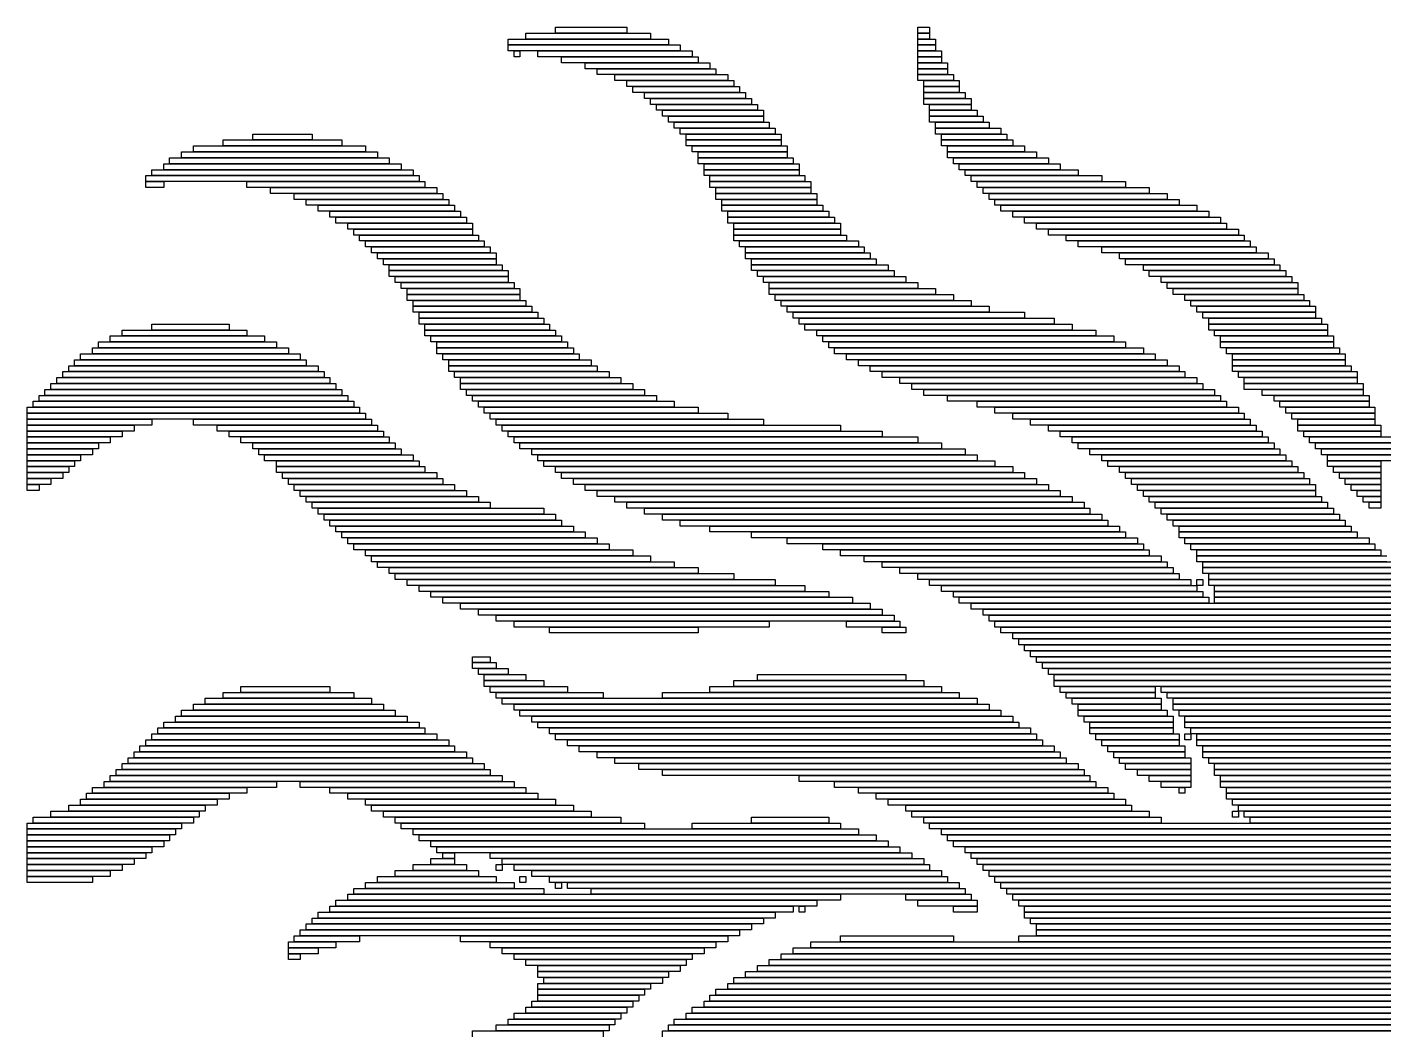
# Model space of a CAD drawing. Extents: x 320 to 700, y 291 to 714.
# Drawn here: x 320 to 548.5, y 544.5 to 714 of the extents above; entities that cross this region are included whole.
import ezdxf

# ---------------------------------------------------------------- set-up
doc = ezdxf.new("R2010")
doc.units = 0

msp = doc.modelspace()

# ---------------------------------------------------------------- linework, layer by layer
for p, q in [((404, 713), (425, 713)), ((404, 712), (404, 713)), ((409, 714), (421, 714)), ((409, 713), (409, 714)), ((421, 713), (409, 713)), ((421, 714), (421, 713)), ((425, 713), (425, 712)), ((470, 714), (472, 714)), ((470, 713), (470, 714)), ((472, 713), (470, 713)), ((470, 713), (472, 713)), ((470, 712), (470, 713)), ((472, 714), (472, 713)), ((472, 713), (472, 712)), ((401, 712), (428, 712)), ((401, 711), (401, 712)), ((428, 711), (401, 711)), ((401, 711), (430, 711)), ((401, 710), (401, 711)), ((425, 712), (404, 712)), ((428, 712), (428, 711)), ((430, 711), (430, 710)), ((472, 712), (470, 712)), ((470, 712), (473, 712)), ((470, 711), (470, 712)), ((473, 711), (470, 711)), ((470, 711), (473, 711)), ((470, 710), (470, 711)), ((473, 712), (473, 711)), ((473, 711), (473, 710)), ((430, 710), (401, 710)), ((402, 710), (403, 710)), ((402, 709), (402, 710)), ((403, 709), (402, 709)), ((403, 710), (403, 709)), ((406, 710), (432, 710)), ((406, 709), (406, 710)), ((432, 709), (406, 709)), ((410, 709), (433, 709)), ((410, 708), (410, 709)), ((432, 710), (432, 709)), ((433, 709), (433, 708)), ((473, 710), (470, 710)), ((470, 710), (474, 710)), ((470, 709), (470, 710)), ((474, 709), (470, 709)), ((470, 709), (474, 709)), ((470, 708), (470, 709)), ((474, 710), (474, 709)), ((474, 709), (474, 708)), ((433, 708), (410, 708)), ((414, 708), (435, 708)), ((414, 707), (414, 708)), ((435, 707), (414, 707)), ((416, 707), (436, 707)), ((416, 706), (416, 707)), ((435, 708), (435, 707)), ((436, 707), (436, 706)), ((474, 708), (470, 708)), ((470, 708), (475, 708)), ((470, 707), (470, 708)), ((475, 707), (470, 707)), ((470, 707), (475, 707)), ((470, 706), (470, 707)), ((475, 708), (475, 707)), ((475, 707), (475, 706)), ((436, 706), (416, 706)), ((419, 706), (438, 706)), ((419, 705), (419, 706)), ((438, 705), (419, 705)), ((421, 705), (439, 705)), ((421, 704), (421, 705)), ((439, 704), (421, 704)), ((422, 704), (440, 704)), ((422, 703), (422, 704)), ((438, 706), (438, 705)), ((439, 705), (439, 704)), ((440, 704), (440, 703)), ((475, 706), (470, 706)), ((470, 706), (476, 706)), ((470, 705), (470, 706)), ((476, 705), (470, 705)), ((471, 705), (477, 705)), ((471, 704), (471, 705)), ((477, 704), (471, 704)), ((471, 704), (477, 704)), ((471, 703), (471, 704)), ((476, 706), (476, 705)), ((477, 705), (477, 704)), ((477, 704), (477, 703)), ((440, 703), (422, 703)), ((424, 703), (441, 703)), ((424, 702), (424, 703)), ((441, 702), (424, 702)), ((425, 702), (442, 702)), ((425, 701), (425, 702)), ((441, 703), (441, 702)), ((442, 702), (442, 701)), ((477, 703), (471, 703)), ((471, 703), (478, 703)), ((471, 702), (471, 703)), ((478, 702), (471, 702)), ((471, 702), (479, 702)), ((471, 701), (471, 702)), ((478, 703), (478, 702)), ((479, 702), (479, 701)), ((442, 701), (425, 701)), ((426, 701), (443, 701)), ((426, 700), (426, 701)), ((443, 700), (426, 700)), ((427, 700), (444, 700)), ((427, 699), (427, 700)), ((443, 701), (443, 700)), ((444, 700), (444, 699)), ((479, 701), (471, 701)), ((472, 701), (479, 701)), ((472, 700), (472, 701)), ((479, 700), (472, 700)), ((472, 700), (480, 700)), ((472, 699), (472, 700)), ((479, 701), (479, 700)), ((480, 700), (480, 699)), ((444, 699), (427, 699)), ((428, 699), (444, 699)), ((428, 698), (428, 699)), ((444, 698), (428, 698)), ((429, 698), (445, 698)), ((429, 697), (429, 698)), ((445, 697), (429, 697)), ((430, 697), (446, 697)), ((430, 696), (430, 697)), ((444, 699), (444, 698)), ((445, 698), (445, 697)), ((446, 697), (446, 696)), ((480, 699), (472, 699)), ((472, 699), (481, 699)), ((472, 698), (472, 699)), ((481, 698), (472, 698)), ((473, 698), (482, 698)), ((473, 697), (473, 698)), ((482, 697), (473, 697)), ((473, 697), (484, 697)), ((473, 696), (473, 697)), ((481, 699), (481, 698)), ((482, 698), (482, 697)), ((484, 697), (484, 696)), ((353, 695), (373, 695)), ((353, 694), (353, 695)), ((358, 696), (368, 696)), ((358, 695), (358, 696)), ((368, 695), (358, 695)), ((368, 696), (368, 695)), ((373, 695), (373, 694)), ((446, 696), (430, 696)), ((431, 696), (447, 696)), ((431, 695), (431, 696)), ((447, 695), (431, 695)), ((431, 695), (447, 695)), ((431, 694), (431, 695)), ((447, 696), (447, 695)), ((447, 695), (447, 694)), ((484, 696), (473, 696)), ((474, 696), (485, 696)), ((474, 695), (474, 696)), ((485, 695), (474, 695)), ((474, 695), (486, 695)), ((474, 694), (474, 695)), ((485, 696), (485, 695)), ((486, 695), (486, 694)), ((346, 693), (379, 693)), ((346, 692), (346, 693)), ((348, 694), (377, 694)), ((348, 693), (348, 694)), ((377, 693), (348, 693)), ((373, 694), (353, 694)), ((377, 694), (377, 693)), ((379, 693), (379, 692)), ((447, 694), (431, 694)), ((432, 694), (448, 694)), ((432, 693), (432, 694)), ((448, 693), (432, 693)), ((433, 693), (448, 693)), ((433, 692), (433, 693)), ((448, 694), (448, 693)), ((448, 693), (448, 692)), ((486, 694), (474, 694)), ((475, 694), (488, 694)), ((475, 693), (475, 694)), ((488, 693), (475, 693)), ((475, 693), (490, 693)), ((475, 692), (475, 693)), ((488, 694), (488, 693)), ((490, 693), (490, 692)), ((343, 691), (383, 691)), ((343, 690), (343, 691)), ((344, 692), (381, 692)), ((344, 691), (344, 692)), ((381, 691), (344, 691)), ((379, 692), (346, 692)), ((381, 692), (381, 691)), ((383, 691), (383, 690)), ((448, 692), (433, 692)), ((433, 692), (449, 692)), ((433, 691), (433, 692)), ((449, 691), (433, 691)), ((434, 691), (450, 691)), ((434, 690), (434, 691)), ((449, 692), (449, 691)), ((450, 691), (450, 690)), ((490, 692), (475, 692)), ((476, 692), (492, 692)), ((476, 691), (476, 692)), ((492, 691), (476, 691)), ((477, 691), (494, 691)), ((477, 690), (477, 691)), ((492, 692), (492, 691)), ((494, 691), (494, 690)), ((340, 689), (386, 689)), ((340, 688), (340, 689)), ((386, 688), (340, 688)), ((340, 688), (343, 688)), ((340, 687), (340, 688)), ((341, 690), (385, 690)), ((341, 689), (341, 690)), ((385, 689), (341, 689)), ((383, 690), (343, 690)), ((343, 688), (343, 687)), ((357, 688), (387, 688)), ((357, 687), (357, 688)), ((385, 690), (385, 689)), ((386, 689), (386, 688)), ((387, 688), (387, 687)), ((450, 690), (434, 690)), ((434, 690), (450, 690)), ((434, 689), (434, 690)), ((450, 689), (434, 689)), ((435, 689), (451, 689)), ((435, 688), (435, 689)), ((451, 688), (435, 688)), ((435, 688), (452, 688)), ((435, 687), (435, 688)), ((450, 690), (450, 689)), ((451, 689), (451, 688)), ((452, 688), (452, 687)), ((494, 690), (477, 690)), ((478, 690), (497, 690)), ((478, 689), (478, 690)), ((497, 689), (478, 689)), ((479, 689), (501, 689)), ((479, 688), (479, 689)), ((501, 688), (479, 688)), ((480, 688), (505, 688)), ((480, 687), (480, 688)), ((497, 690), (497, 689)), ((501, 689), (501, 688)), ((505, 688), (505, 687)), ((343, 687), (340, 687)), ((387, 687), (357, 687)), ((361, 687), (389, 687)), ((361, 686), (361, 687)), ((389, 686), (361, 686)), ((365, 686), (390, 686)), ((365, 685), (365, 686)), ((389, 687), (389, 686)), ((390, 686), (390, 685)), ((452, 687), (435, 687)), ((436, 687), (452, 687)), ((436, 686), (436, 687)), ((452, 686), (436, 686)), ((436, 686), (453, 686)), ((436, 685), (436, 686)), ((452, 687), (452, 686)), ((453, 686), (453, 685)), ((505, 687), (480, 687)), ((481, 687), (509, 687)), ((481, 686), (481, 687)), ((509, 686), (481, 686)), ((482, 686), (512, 686)), ((482, 685), (482, 686)), ((509, 687), (509, 686)), ((512, 686), (512, 685)), ((390, 685), (365, 685)), ((367, 685), (391, 685)), ((367, 684), (367, 685)), ((391, 684), (367, 684)), ((369, 684), (392, 684)), ((369, 683), (369, 684)), ((391, 685), (391, 684)), ((392, 684), (392, 683)), ((453, 685), (436, 685)), ((437, 685), (453, 685)), ((437, 684), (437, 685)), ((453, 684), (437, 684)), ((437, 684), (454, 684)), ((437, 683), (437, 684)), ((453, 685), (453, 684)), ((454, 684), (454, 683)), ((512, 685), (482, 685)), ((483, 685), (514, 685)), ((483, 684), (483, 685)), ((514, 684), (483, 684)), ((484, 684), (517, 684)), ((484, 683), (484, 684)), ((514, 685), (514, 684)), ((517, 684), (517, 683)), ((392, 683), (369, 683)), ((371, 683), (393, 683)), ((371, 682), (371, 683)), ((393, 682), (371, 682)), ((372, 682), (394, 682)), ((372, 681), (372, 682)), ((394, 681), (372, 681)), ((374, 681), (395, 681)), ((374, 680), (374, 681)), ((393, 683), (393, 682)), ((394, 682), (394, 681)), ((395, 681), (395, 680)), ((454, 683), (437, 683)), ((438, 683), (455, 683)), ((438, 682), (438, 683)), ((455, 682), (438, 682)), ((438, 682), (456, 682)), ((438, 681), (438, 682)), ((456, 681), (438, 681)), ((439, 681), (457, 681)), ((439, 680), (439, 681)), ((455, 683), (455, 682)), ((456, 682), (456, 681)), ((457, 681), (457, 680)), ((517, 683), (484, 683)), ((486, 683), (519, 683)), ((486, 682), (486, 683)), ((519, 682), (486, 682)), ((488, 682), (521, 682)), ((488, 681), (488, 682)), ((521, 681), (488, 681)), ((490, 681), (522, 681)), ((490, 680), (490, 681)), ((519, 683), (519, 682)), ((521, 682), (521, 681)), ((522, 681), (522, 680)), ((395, 680), (374, 680)), ((375, 680), (395, 680)), ((375, 679), (375, 680)), ((395, 679), (375, 679)), ((376, 679), (396, 679)), ((376, 678), (376, 679)), ((395, 680), (395, 679)), ((396, 679), (396, 678)), ((457, 680), (439, 680)), ((439, 680), (457, 680)), ((439, 679), (439, 680)), ((457, 679), (439, 679)), ((439, 679), (458, 679)), ((439, 678), (439, 679)), ((457, 680), (457, 679)), ((458, 679), (458, 678)), ((522, 680), (490, 680)), ((492, 680), (524, 680)), ((492, 679), (492, 680)), ((524, 679), (492, 679)), ((495, 679), (525, 679)), ((495, 678), (495, 679)), ((524, 680), (524, 679)), ((525, 679), (525, 678)), ((396, 678), (376, 678)), ((377, 678), (397, 678)), ((377, 677), (377, 678)), ((397, 677), (377, 677)), ((378, 677), (398, 677)), ((378, 676), (378, 677)), ((397, 678), (397, 677)), ((398, 677), (398, 676)), ((458, 678), (439, 678)), ((440, 678), (460, 678)), ((440, 677), (440, 678)), ((460, 677), (440, 677)), ((441, 677), (461, 677)), ((441, 676), (441, 677)), ((460, 678), (460, 677)), ((461, 677), (461, 676)), ((525, 678), (495, 678)), ((497, 678), (526, 678)), ((497, 677), (497, 678)), ((526, 677), (497, 677)), ((501, 677), (527, 677)), ((501, 676), (501, 677)), ((526, 678), (526, 677)), ((527, 677), (527, 676)), ((398, 676), (378, 676)), ((379, 676), (399, 676)), ((379, 675), (379, 676)), ((399, 675), (379, 675)), ((380, 675), (399, 675)), ((380, 674), (380, 675)), ((399, 676), (399, 675)), ((399, 675), (399, 674)), ((461, 676), (441, 676)), ((441, 676), (462, 676)), ((441, 675), (441, 676)), ((462, 675), (441, 675)), ((442, 675), (463, 675)), ((442, 674), (442, 675)), ((462, 676), (462, 675)), ((463, 675), (463, 674)), ((527, 676), (501, 676)), ((504, 676), (529, 676)), ((504, 675), (504, 676)), ((529, 675), (504, 675)), ((505, 675), (530, 675)), ((505, 674), (505, 675)), ((529, 676), (529, 675)), ((530, 675), (530, 674)), ((399, 674), (380, 674)), ((381, 674), (400, 674)), ((381, 673), (381, 674)), ((400, 673), (381, 673)), ((381, 673), (401, 673)), ((381, 672), (381, 673)), ((401, 672), (381, 672)), ((382, 672), (401, 672)), ((382, 671), (382, 672)), ((400, 674), (400, 673)), ((401, 673), (401, 672)), ((401, 672), (401, 671)), ((463, 674), (442, 674)), ((442, 674), (465, 674)), ((442, 673), (442, 674)), ((465, 673), (442, 673)), ((443, 673), (466, 673)), ((443, 672), (443, 673)), ((466, 672), (443, 672)), ((444, 672), (468, 672)), ((444, 671), (444, 672)), ((465, 674), (465, 673)), ((466, 673), (466, 672)), ((468, 672), (468, 671)), ((530, 674), (505, 674)), ((508, 674), (531, 674)), ((508, 673), (508, 674)), ((531, 673), (508, 673)), ((509, 673), (532, 673)), ((509, 672), (509, 673)), ((532, 672), (509, 672)), ((511, 672), (533, 672)), ((511, 671), (511, 672)), ((531, 674), (531, 673)), ((532, 673), (532, 672)), ((533, 672), (533, 671)), ((401, 671), (382, 671)), ((383, 671), (402, 671)), ((383, 670), (383, 671)), ((402, 670), (383, 670)), ((384, 670), (403, 670)), ((384, 669), (384, 670)), ((402, 671), (402, 670)), ((403, 670), (403, 669)), ((468, 671), (444, 671)), ((445, 671), (470, 671)), ((445, 670), (445, 671)), ((470, 670), (445, 670)), ((445, 670), (473, 670)), ((445, 669), (445, 670)), ((470, 671), (470, 670)), ((473, 670), (473, 669)), ((533, 671), (511, 671)), ((512, 671), (534, 671)), ((512, 670), (512, 671)), ((534, 670), (512, 670)), ((513, 670), (534, 670)), ((513, 669), (513, 670)), ((534, 671), (534, 670)), ((534, 670), (534, 669)), ((403, 669), (384, 669)), ((384, 669), (403, 669)), ((384, 668), (384, 669)), ((403, 668), (384, 668)), ((385, 668), (404, 668)), ((385, 667), (385, 668)), ((403, 669), (403, 668)), ((404, 668), (404, 667)), ((473, 669), (445, 669)), ((446, 669), (476, 669)), ((446, 668), (446, 669)), ((476, 668), (446, 668)), ((447, 668), (479, 668)), ((447, 667), (447, 668)), ((476, 669), (476, 668)), ((479, 668), (479, 667)), ((534, 669), (513, 669)), ((515, 669), (535, 669)), ((515, 668), (515, 669)), ((535, 668), (515, 668)), ((516, 668), (536, 668)), ((516, 667), (516, 668)), ((535, 669), (535, 668)), ((536, 668), (536, 667)), ((404, 667), (385, 667)), ((385, 667), (405, 667)), ((385, 666), (385, 667)), ((405, 666), (385, 666)), ((386, 666), (406, 666)), ((386, 665), (386, 666)), ((406, 665), (386, 665)), ((386, 665), (407, 665)), ((386, 664), (386, 665)), ((405, 667), (405, 666)), ((406, 666), (406, 665)), ((407, 665), (407, 664)), ((479, 667), (447, 667)), ((448, 667), (482, 667)), ((448, 666), (448, 667)), ((482, 666), (448, 666)), ((449, 666), (488, 666)), ((449, 665), (449, 666)), ((488, 665), (449, 665)), ((450, 665), (493, 665)), ((450, 664), (450, 665)), ((482, 667), (482, 666)), ((488, 666), (488, 665)), ((493, 665), (493, 664)), ((536, 667), (516, 667)), ((517, 667), (537, 667)), ((517, 666), (517, 667)), ((537, 666), (517, 666)), ((518, 666), (537, 666)), ((518, 665), (518, 666)), ((537, 665), (518, 665)), ((519, 665), (538, 665)), ((519, 664), (519, 665)), ((537, 667), (537, 666)), ((537, 666), (537, 665)), ((538, 665), (538, 664)), ((336, 663), (357, 663)), ((336, 662), (336, 663)), ((341, 664), (354, 664)), ((341, 663), (341, 664)), ((354, 663), (341, 663)), ((354, 664), (354, 663)), ((357, 663), (357, 662)), ((407, 664), (386, 664)), ((387, 664), (408, 664)), ((387, 663), (387, 664)), ((408, 663), (387, 663)), ((387, 663), (409, 663)), ((387, 662), (387, 663)), ((408, 664), (408, 663)), ((409, 663), (409, 662)), ((493, 664), (450, 664)), ((451, 664), (496, 664)), ((451, 663), (451, 664)), ((496, 663), (451, 663)), ((453, 663), (500, 663)), ((453, 662), (453, 663)), ((496, 664), (496, 663)), ((500, 663), (500, 662)), ((538, 664), (519, 664)), ((519, 664), (539, 664)), ((519, 663), (519, 664)), ((539, 663), (519, 663)), ((520, 663), (539, 663)), ((520, 662), (520, 663)), ((539, 664), (539, 663)), ((539, 663), (539, 662)), ((332, 661), (362, 661)), ((332, 660), (332, 661)), ((334, 662), (360, 662)), ((334, 661), (334, 662)), ((360, 661), (334, 661)), ((357, 662), (336, 662)), ((360, 662), (360, 661)), ((362, 661), (362, 660)), ((409, 662), (387, 662)), ((388, 662), (410, 662)), ((388, 661), (388, 662)), ((410, 661), (388, 661)), ((389, 661), (411, 661)), ((389, 660), (389, 661)), ((410, 662), (410, 661)), ((411, 661), (411, 660)), ((500, 662), (453, 662)), ((454, 662), (503, 662)), ((454, 661), (454, 662)), ((503, 661), (454, 661)), ((455, 661), (505, 661)), ((455, 660), (455, 661)), ((503, 662), (503, 661)), ((505, 661), (505, 660)), ((539, 662), (520, 662)), ((521, 662), (540, 662)), ((521, 661), (521, 662)), ((540, 661), (521, 661)), ((521, 661), (540, 661)), ((521, 660), (521, 661)), ((540, 662), (540, 661)), ((540, 661), (540, 660)), ((329, 659), (366, 659)), ((329, 658), (329, 659)), ((331, 660), (364, 660)), ((331, 659), (331, 660)), ((364, 659), (331, 659)), ((362, 660), (332, 660)), ((364, 660), (364, 659)), ((366, 659), (366, 658)), ((411, 660), (389, 660)), ((389, 660), (412, 660)), ((389, 659), (389, 660)), ((412, 659), (389, 659)), ((390, 659), (413, 659)), ((390, 658), (390, 659)), ((412, 660), (412, 659)), ((413, 659), (413, 658)), ((505, 660), (455, 660)), ((456, 660), (508, 660)), ((456, 659), (456, 660)), ((508, 659), (456, 659)), ((458, 659), (510, 659)), ((458, 658), (458, 659)), ((508, 660), (508, 659)), ((510, 659), (510, 658)), ((540, 660), (521, 660)), ((522, 660), (541, 660)), ((522, 659), (522, 660)), ((541, 659), (522, 659)), ((523, 659), (542, 659)), ((523, 658), (523, 659)), ((541, 660), (541, 659)), ((542, 659), (542, 658)), ((326, 656), (370, 656)), ((326, 655), (326, 656)), ((327, 657), (369, 657)), ((327, 656), (327, 657)), ((369, 656), (327, 656)), ((328, 658), (367, 658)), ((328, 657), (328, 658)), ((367, 657), (328, 657)), ((366, 658), (329, 658)), ((367, 658), (367, 657)), ((369, 657), (369, 656)), ((370, 656), (370, 655)), ((413, 658), (390, 658)), ((391, 658), (415, 658)), ((391, 657), (391, 658)), ((415, 657), (391, 657)), ((391, 657), (416, 657)), ((391, 656), (391, 657)), ((416, 656), (391, 656)), ((392, 656), (418, 656)), ((392, 655), (392, 656)), ((415, 658), (415, 657)), ((416, 657), (416, 656)), ((418, 656), (418, 655)), ((510, 658), (458, 658)), ((460, 658), (512, 658)), ((460, 657), (460, 658)), ((512, 657), (460, 657)), ((462, 657), (514, 657)), ((462, 656), (462, 657)), ((514, 656), (462, 656)), ((464, 656), (515, 656)), ((464, 655), (464, 656)), ((512, 658), (512, 657)), ((514, 657), (514, 656)), ((515, 656), (515, 655)), ((542, 658), (523, 658)), ((523, 658), (542, 658)), ((523, 657), (523, 658)), ((542, 657), (523, 657)), ((523, 657), (543, 657)), ((523, 656), (523, 657)), ((543, 656), (523, 656)), ((524, 656), (544, 656)), ((524, 655), (524, 656)), ((542, 658), (542, 657)), ((543, 657), (543, 656)), ((544, 656), (544, 655)), ((324, 654), (372, 654)), ((324, 653), (324, 654)), ((325, 655), (371, 655)), ((325, 654), (325, 655)), ((371, 654), (325, 654)), ((370, 655), (326, 655)), ((371, 655), (371, 654)), ((372, 654), (372, 653)), ((418, 655), (392, 655)), ((393, 655), (420, 655)), ((393, 654), (393, 655)), ((420, 654), (393, 654)), ((393, 654), (422, 654)), ((393, 653), (393, 654)), ((420, 655), (420, 654)), ((422, 654), (422, 653)), ((515, 655), (464, 655)), ((467, 655), (517, 655)), ((467, 654), (467, 655)), ((517, 654), (467, 654)), ((469, 654), (518, 654)), ((469, 653), (469, 654)), ((517, 655), (517, 654)), ((518, 654), (518, 653)), ((544, 655), (524, 655)), ((525, 655), (544, 655)), ((525, 654), (525, 655)), ((544, 654), (525, 654)), ((525, 654), (545, 654)), ((525, 653), (525, 654)), ((544, 655), (544, 654)), ((545, 654), (545, 653)), ((322, 652), (374, 652)), ((322, 651), (322, 652)), ((323, 653), (373, 653)), ((323, 652), (323, 653)), ((373, 652), (323, 652)), ((372, 653), (324, 653)), ((373, 653), (373, 652)), ((374, 652), (374, 651)), ((422, 653), (393, 653)), ((394, 653), (424, 653)), ((394, 652), (394, 653)), ((424, 652), (394, 652)), ((395, 652), (426, 652)), ((395, 651), (395, 652)), ((424, 653), (424, 652)), ((426, 652), (426, 651)), ((518, 653), (469, 653)), ((471, 653), (520, 653)), ((471, 652), (471, 653)), ((520, 652), (471, 652)), ((475, 652), (521, 652)), ((475, 651), (475, 652)), ((520, 653), (520, 652)), ((521, 652), (521, 651)), ((545, 653), (525, 653)), ((528, 653), (545, 653)), ((528, 652), (528, 653)), ((545, 652), (528, 652)), ((530, 652), (546, 652)), ((530, 651), (530, 652)), ((545, 653), (545, 652)), ((546, 652), (546, 651)), ((320, 650), (376, 650)), ((320, 649), (320, 650)), ((376, 649), (320, 649)), ((320, 649), (377, 649)), ((320, 648), (320, 649)), ((321, 651), (375, 651)), ((321, 650), (321, 651)), ((375, 650), (321, 650)), ((374, 651), (322, 651)), ((375, 651), (375, 650)), ((376, 650), (376, 649)), ((377, 649), (377, 648)), ((426, 651), (395, 651)), ((396, 651), (429, 651)), ((396, 650), (396, 651)), ((429, 650), (396, 650)), ((397, 650), (433, 650)), ((397, 649), (397, 650)), ((433, 649), (397, 649)), ((398, 649), (438, 649)), ((398, 648), (398, 649)), ((429, 651), (429, 650)), ((433, 650), (433, 649)), ((438, 649), (438, 648)), ((521, 651), (475, 651)), ((480, 651), (522, 651)), ((480, 650), (480, 651)), ((522, 650), (480, 650)), ((483, 650), (524, 650)), ((483, 649), (483, 650)), ((524, 649), (483, 649)), ((486, 649), (525, 649)), ((486, 648), (486, 649)), ((522, 651), (522, 650)), ((524, 650), (524, 649)), ((525, 649), (525, 648)), ((546, 651), (530, 651)), ((531, 651), (546, 651)), ((531, 650), (531, 651)), ((546, 650), (531, 650)), ((532, 650), (547, 650)), ((532, 649), (532, 650)), ((547, 649), (532, 649)), ((533, 649), (547, 649)), ((533, 648), (533, 649)), ((546, 651), (546, 650)), ((547, 650), (547, 649)), ((547, 649), (547, 648)), ((377, 648), (320, 648)), ((320, 648), (341, 648)), ((320, 647), (320, 648)), ((341, 647), (320, 647)), ((320, 647), (338, 647)), ((320, 646), (320, 647)), ((338, 647), (338, 646)), ((341, 648), (341, 647)), ((348, 648), (378, 648)), ((348, 647), (348, 648)), ((378, 647), (348, 647)), ((352, 647), (379, 647)), ((352, 646), (352, 647)), ((378, 648), (378, 647)), ((379, 647), (379, 646)), ((438, 648), (398, 648)), ((399, 648), (444, 648)), ((399, 647), (399, 648)), ((444, 647), (399, 647)), ((400, 647), (457, 647)), ((400, 646), (400, 647)), ((444, 648), (444, 647)), ((457, 647), (457, 646)), ((525, 648), (486, 648)), ((489, 648), (526, 648)), ((489, 647), (489, 648)), ((526, 647), (489, 647)), ((492, 647), (527, 647)), ((492, 646), (492, 647)), ((526, 648), (526, 647)), ((527, 647), (527, 646)), ((547, 648), (533, 648)), ((534, 648), (547, 648)), ((534, 647), (534, 648)), ((547, 647), (534, 647)), ((534, 647), (548, 647)), ((534, 646), (534, 647)), ((547, 648), (547, 647)), ((548, 647), (548, 646)), ((338, 646), (320, 646)), ((320, 646), (336, 646)), ((320, 645), (320, 646)), ((336, 645), (320, 645)), ((320, 645), (334, 645)), ((320, 644), (320, 645)), ((334, 645), (334, 644)), ((336, 646), (336, 645)), ((379, 646), (352, 646)), ((354, 646), (380, 646)), ((354, 645), (354, 646)), ((380, 645), (354, 645)), ((356, 645), (381, 645)), ((356, 644), (356, 645)), ((380, 646), (380, 645)), ((381, 645), (381, 644)), ((457, 646), (400, 646)), ((401, 646), (464, 646)), ((401, 645), (401, 646)), ((464, 645), (401, 645)), ((402, 645), (470, 645)), ((402, 644), (402, 645)), ((464, 646), (464, 645)), ((470, 645), (470, 644)), ((527, 646), (492, 646)), ((494, 646), (528, 646)), ((494, 645), (494, 646)), ((528, 645), (494, 645)), ((496, 645), (529, 645)), ((496, 644), (496, 645)), ((528, 646), (528, 645)), ((529, 645), (529, 644)), ((548, 646), (534, 646)), ((535, 646), (548, 646)), ((535, 645), (535, 646)), ((548, 645), (535, 645)), ((536, 645), (552, 645)), ((536, 644), (536, 645)), ((548, 646), (548, 645)), ((334, 644), (320, 644)), ((320, 644), (332, 644)), ((320, 643), (320, 644)), ((332, 643), (320, 643)), ((320, 643), (331, 643)), ((320, 642), (320, 643)), ((331, 643), (331, 642)), ((332, 644), (332, 643)), ((381, 644), (356, 644)), ((358, 644), (382, 644)), ((358, 643), (358, 644)), ((382, 643), (358, 643)), ((359, 643), (383, 643)), ((359, 642), (359, 643)), ((382, 644), (382, 643)), ((383, 643), (383, 642)), ((470, 644), (402, 644)), ((403, 644), (474, 644)), ((403, 643), (403, 644)), ((474, 643), (403, 643)), ((405, 643), (478, 643)), ((405, 642), (405, 643)), ((474, 644), (474, 643)), ((478, 643), (478, 642)), ((529, 644), (496, 644)), ((497, 644), (530, 644)), ((497, 643), (497, 644)), ((530, 643), (497, 643)), ((499, 643), (531, 643)), ((499, 642), (499, 643)), ((530, 644), (530, 643)), ((531, 643), (531, 642)), ((552, 644), (536, 644)), ((537, 644), (553, 644)), ((537, 643), (537, 644)), ((553, 643), (537, 643)), ((538, 643), (555, 643)), ((538, 642), (538, 643)), ((331, 642), (320, 642)), ((320, 642), (329, 642)), ((320, 641), (320, 642)), ((329, 641), (320, 641)), ((320, 641), (328, 641)), ((320, 640), (320, 641)), ((328, 640), (320, 640)), ((320, 640), (327, 640)), ((320, 639), (320, 640)), ((327, 640), (327, 639)), ((328, 641), (328, 640)), ((329, 642), (329, 641)), ((383, 642), (359, 642)), ((360, 642), (385, 642)), ((360, 641), (360, 642)), ((385, 641), (360, 641)), ((362, 641), (386, 641)), ((362, 640), (362, 641)), ((386, 640), (362, 640)), ((362, 640), (387, 640)), ((362, 639), (362, 640)), ((385, 642), (385, 641)), ((386, 641), (386, 640)), ((387, 640), (387, 639)), ((478, 642), (405, 642)), ((406, 642), (480, 642)), ((406, 641), (406, 642)), ((480, 641), (406, 641)), ((407, 641), (483, 641)), ((407, 640), (407, 641)), ((483, 640), (407, 640)), ((409, 640), (486, 640)), ((409, 639), (409, 640)), ((480, 642), (480, 641)), ((483, 641), (483, 640)), ((486, 640), (486, 639)), ((531, 642), (499, 642)), ((501, 642), (532, 642)), ((501, 641), (501, 642)), ((532, 641), (501, 641)), ((502, 641), (533, 641)), ((502, 640), (502, 641)), ((533, 640), (502, 640)), ((504, 640), (534, 640)), ((504, 639), (504, 640)), ((532, 642), (532, 641)), ((533, 641), (533, 640)), ((534, 640), (534, 639)), ((555, 642), (538, 642)), ((539, 642), (556, 642)), ((539, 641), (539, 642)), ((556, 641), (539, 641)), ((539, 641), (548, 641)), ((539, 640), (539, 641)), ((548, 640), (539, 640)), ((540, 640), (548, 640)), ((540, 639), (540, 640)), ((548, 641), (548, 640)), ((548, 640), (548, 639)), ((327, 639), (320, 639)), ((320, 639), (326, 639)), ((320, 638), (320, 639)), ((326, 638), (320, 638)), ((320, 638), (324, 638)), ((320, 637), (320, 638)), ((324, 638), (324, 637)), ((326, 639), (326, 638)), ((387, 639), (362, 639)), ((363, 639), (389, 639)), ((363, 638), (363, 639)), ((389, 638), (363, 638)), ((364, 638), (390, 638)), ((364, 637), (364, 638)), ((389, 639), (389, 638)), ((390, 638), (390, 637)), ((486, 639), (409, 639)), ((410, 639), (488, 639)), ((410, 638), (410, 639)), ((488, 638), (410, 638)), ((412, 638), (490, 638)), ((412, 637), (412, 638)), ((488, 639), (488, 638)), ((490, 638), (490, 637)), ((534, 639), (504, 639)), ((505, 639), (535, 639)), ((505, 638), (505, 639)), ((535, 638), (505, 638)), ((506, 638), (536, 638)), ((506, 637), (506, 638)), ((535, 639), (535, 638)), ((536, 638), (536, 637)), ((548, 639), (540, 639)), ((541, 639), (548, 639)), ((541, 638), (541, 639)), ((548, 638), (541, 638)), ((542, 638), (548, 638)), ((542, 637), (542, 638)), ((548, 639), (548, 638)), ((548, 638), (548, 637)), ((324, 637), (320, 637)), ((320, 637), (322, 637)), ((320, 636), (320, 637)), ((322, 636), (320, 636)), ((322, 637), (322, 636)), ((390, 637), (364, 637)), ((365, 637), (392, 637)), ((365, 636), (365, 637)), ((392, 636), (365, 636)), ((366, 636), (394, 636)), ((366, 635), (366, 636)), ((392, 637), (392, 636)), ((394, 636), (394, 635)), ((490, 637), (412, 637)), ((414, 637), (492, 637)), ((414, 636), (414, 637)), ((492, 636), (414, 636)), ((416, 636), (494, 636)), ((416, 635), (416, 636)), ((492, 637), (492, 636)), ((494, 636), (494, 635)), ((536, 637), (506, 637)), ((507, 637), (537, 637)), ((507, 636), (507, 637)), ((537, 636), (507, 636)), ((508, 636), (537, 636)), ((508, 635), (508, 636)), ((537, 637), (537, 636)), ((537, 636), (537, 635)), ((548, 637), (542, 637)), ((543, 637), (548, 637)), ((543, 636), (543, 637)), ((548, 636), (543, 636)), ((544, 636), (548, 636)), ((544, 635), (544, 636)), ((548, 637), (548, 636)), ((548, 636), (548, 635)), ((394, 635), (366, 635)), ((367, 635), (396, 635)), ((367, 634), (367, 635)), ((396, 634), (367, 634)), ((368, 634), (398, 634)), ((368, 633), (368, 634)), ((398, 633), (368, 633)), ((369, 633), (407, 633)), ((369, 632), (369, 633)), ((396, 635), (396, 634)), ((398, 634), (398, 633)), ((407, 633), (407, 632)), ((494, 635), (416, 635)), ((419, 635), (496, 635)), ((419, 634), (419, 635)), ((496, 634), (419, 634)), ((421, 634), (498, 634)), ((421, 633), (421, 634)), ((498, 633), (421, 633)), ((424, 633), (499, 633)), ((424, 632), (424, 633)), ((496, 635), (496, 634)), ((498, 634), (498, 633)), ((499, 633), (499, 632)), ((537, 635), (508, 635)), ((509, 635), (538, 635)), ((509, 634), (509, 635)), ((538, 634), (509, 634)), ((510, 634), (539, 634)), ((510, 633), (510, 634)), ((539, 633), (510, 633)), ((511, 633), (540, 633)), ((511, 632), (511, 633)), ((538, 635), (538, 634)), ((539, 634), (539, 633)), ((540, 633), (540, 632)), ((548, 635), (544, 635)), ((545, 635), (548, 635)), ((545, 634), (545, 635)), ((548, 634), (545, 634)), ((546, 634), (548, 634)), ((546, 633), (546, 634)), ((548, 633), (546, 633)), ((548, 635), (548, 634)), ((548, 634), (548, 633)), ((407, 632), (369, 632)), ((370, 632), (409, 632)), ((370, 631), (370, 632)), ((409, 631), (370, 631)), ((371, 631), (410, 631)), ((371, 630), (371, 631)), ((409, 632), (409, 631)), ((410, 631), (410, 630)), ((499, 632), (424, 632)), ((427, 632), (501, 632)), ((427, 631), (427, 632)), ((501, 631), (427, 631)), ((430, 631), (502, 631)), ((430, 630), (430, 631)), ((501, 632), (501, 631)), ((502, 631), (502, 630)), ((540, 632), (511, 632)), ((512, 632), (541, 632)), ((512, 631), (512, 632)), ((541, 631), (512, 631)), ((513, 631), (542, 631)), ((513, 630), (513, 631)), ((541, 632), (541, 631)), ((542, 631), (542, 630)), ((410, 630), (371, 630)), ((372, 630), (412, 630)), ((372, 629), (372, 630)), ((412, 629), (372, 629)), ((373, 629), (414, 629)), ((373, 628), (373, 629)), ((412, 630), (412, 629)), ((414, 629), (414, 628)), ((502, 630), (430, 630)), ((435, 630), (504, 630)), ((435, 629), (435, 630)), ((504, 629), (435, 629)), ((442, 629), (505, 629)), ((442, 628), (442, 629)), ((504, 630), (504, 629)), ((505, 629), (505, 628)), ((542, 630), (513, 630)), ((514, 630), (543, 630)), ((514, 629), (514, 630)), ((543, 629), (514, 629)), ((514, 629), (544, 629)), ((514, 628), (514, 629)), ((543, 630), (543, 629)), ((544, 629), (544, 628)), ((414, 628), (373, 628)), ((374, 628), (416, 628)), ((374, 627), (374, 628)), ((416, 627), (374, 627)), ((375, 627), (418, 627)), ((375, 626), (375, 627)), ((416, 628), (416, 627)), ((418, 627), (418, 626)), ((505, 628), (442, 628)), ((448, 628), (507, 628)), ((448, 627), (448, 628)), ((507, 627), (448, 627)), ((454, 627), (508, 627)), ((454, 626), (454, 627)), ((507, 628), (507, 627)), ((508, 627), (508, 626)), ((544, 628), (514, 628)), ((515, 628), (546, 628)), ((515, 627), (515, 628)), ((546, 627), (515, 627)), ((516, 627), (547, 627)), ((516, 626), (516, 627)), ((546, 628), (546, 627)), ((547, 627), (547, 626)), ((418, 626), (375, 626)), ((377, 626), (422, 626)), ((377, 625), (377, 626)), ((422, 625), (377, 625)), ((378, 625), (425, 625)), ((378, 624), (378, 625)), ((425, 624), (378, 624)), ((379, 624), (429, 624)), ((379, 623), (379, 624)), ((422, 626), (422, 625)), ((425, 625), (425, 624)), ((429, 624), (429, 623)), ((508, 626), (454, 626)), ((457, 626), (509, 626)), ((457, 625), (457, 626)), ((509, 625), (457, 625)), ((461, 625), (511, 625)), ((461, 624), (461, 625)), ((511, 624), (461, 624)), ((464, 624), (512, 624)), ((464, 623), (464, 624)), ((509, 626), (509, 625)), ((511, 625), (511, 624)), ((512, 624), (512, 623)), ((547, 626), (516, 626)), ((517, 626), (548, 626)), ((517, 625), (517, 626)), ((548, 625), (517, 625)), ((517, 625), (549, 625)), ((517, 624), (517, 625)), ((549, 624), (517, 624)), ((518, 624), (551, 624)), ((518, 623), (518, 624)), ((548, 626), (548, 625)), ((429, 623), (379, 623)), ((381, 623), (433, 623)), ((381, 622), (381, 623)), ((433, 622), (381, 622)), ((382, 622), (439, 622)), ((382, 621), (382, 622)), ((433, 623), (433, 622)), ((439, 622), (439, 621)), ((512, 623), (464, 623)), ((467, 623), (513, 623)), ((467, 622), (467, 623)), ((513, 622), (467, 622)), ((470, 622), (514, 622)), ((470, 621), (470, 622)), ((513, 623), (513, 622)), ((514, 622), (514, 621)), ((551, 623), (518, 623)), ((518, 623), (552, 623)), ((518, 622), (518, 623)), ((552, 622), (518, 622)), ((519, 622), (554, 622)), ((519, 621), (519, 622)), ((439, 621), (382, 621)), ((384, 621), (446, 621)), ((384, 620), (384, 621)), ((446, 620), (384, 620)), ((386, 620), (451, 620)), ((386, 619), (386, 620)), ((446, 621), (446, 620)), ((451, 620), (451, 619)), ((514, 621), (470, 621)), ((472, 621), (516, 621)), ((472, 620), (472, 621)), ((516, 620), (472, 620)), ((474, 620), (517, 620)), ((474, 619), (474, 620)), ((516, 621), (516, 620)), ((517, 621), (518, 621)), ((517, 620), (517, 621)), ((518, 620), (517, 620)), ((517, 620), (517, 619)), ((518, 621), (518, 620)), ((554, 621), (519, 621)), ((519, 621), (556, 621)), ((519, 620), (519, 621)), ((556, 620), (519, 620)), ((520, 620), (558, 620)), ((520, 619), (520, 620)), ((451, 619), (386, 619)), ((388, 619), (455, 619)), ((388, 618), (388, 619)), ((455, 618), (388, 618)), ((390, 618), (459, 618)), ((390, 617), (390, 618)), ((459, 617), (390, 617)), ((393, 617), (462, 617)), ((393, 616), (393, 617)), ((455, 619), (455, 618)), ((459, 618), (459, 617)), ((462, 617), (462, 616)), ((517, 619), (474, 619)), ((476, 619), (518, 619)), ((476, 618), (476, 619)), ((518, 618), (476, 618)), ((477, 618), (519, 618)), ((477, 617), (477, 618)), ((519, 617), (477, 617)), ((479, 617), (581, 617)), ((479, 616), (479, 617)), ((518, 619), (518, 618)), ((519, 618), (519, 617)), ((558, 619), (520, 619)), ((520, 619), (579, 619)), ((520, 618), (520, 619)), ((579, 618), (520, 618)), ((520, 618), (580, 618)), ((520, 617), (520, 618)), ((580, 617), (520, 617)), ((462, 616), (393, 616)), ((396, 616), (464, 616)), ((396, 615), (396, 616)), ((464, 615), (396, 615)), ((399, 615), (466, 615)), ((399, 614), (399, 615)), ((464, 616), (464, 615)), ((466, 615), (466, 614)), ((581, 616), (479, 616)), ((481, 616), (581, 616)), ((481, 615), (481, 616)), ((581, 615), (481, 615)), ((482, 615), (582, 615)), ((482, 614), (482, 615)), ((466, 614), (399, 614)), ((402, 614), (445, 614)), ((402, 613), (402, 614)), ((445, 613), (402, 613)), ((408, 613), (433, 613)), ((408, 612), (408, 613)), ((433, 613), (433, 612)), ((445, 614), (445, 613)), ((458, 614), (467, 614)), ((458, 613), (458, 614)), ((467, 613), (458, 613)), ((464, 613), (468, 613)), ((464, 612), (464, 613)), ((467, 614), (467, 613)), ((468, 613), (468, 612)), ((582, 614), (482, 614)), ((483, 614), (593, 614)), ((483, 613), (483, 614)), ((593, 613), (483, 613)), ((484, 613), (594, 613)), ((484, 612), (484, 613)), ((433, 612), (408, 612)), ((468, 612), (464, 612)), ((594, 612), (484, 612)), ((486, 612), (594, 612)), ((486, 611), (486, 612)), ((594, 611), (486, 611)), ((487, 611), (595, 611)), ((487, 610), (487, 611)), ((395, 608), (398, 608)), ((395, 607), (395, 608)), ((398, 608), (398, 607)), ((595, 610), (487, 610)), ((488, 610), (595, 610)), ((488, 609), (488, 610)), ((595, 609), (488, 609)), ((489, 609), (596, 609)), ((489, 608), (489, 609)), ((596, 608), (489, 608)), ((490, 608), (597, 608)), ((490, 607), (490, 608)), ((398, 607), (395, 607)), ((395, 607), (399, 607)), ((395, 606), (395, 607)), ((399, 606), (395, 606)), ((396, 606), (401, 606)), ((396, 605), (396, 606)), ((399, 607), (399, 606)), ((401, 606), (401, 605)), ((597, 607), (490, 607)), ((491, 607), (597, 607)), ((491, 606), (491, 607)), ((597, 606), (491, 606)), ((492, 606), (598, 606)), ((492, 605), (492, 606)), ((401, 605), (396, 605)), ((397, 605), (404, 605)), ((397, 604), (397, 605)), ((404, 604), (397, 604)), ((397, 604), (407, 604)), ((397, 603), (397, 604)), ((404, 605), (404, 604)), ((407, 604), (407, 603)), ((439, 604), (471, 604)), ((439, 603), (439, 604)), ((443, 605), (468, 605)), ((443, 604), (443, 605)), ((468, 604), (443, 604)), ((468, 605), (468, 604)), ((471, 604), (471, 603)), ((598, 605), (492, 605)), ((493, 605), (598, 605)), ((493, 604), (493, 605)), ((598, 604), (493, 604)), ((493, 604), (599, 604)), ((493, 603), (493, 604)), ((350, 601), (378, 601)), ((350, 600), (350, 601)), ((353, 602), (375, 602)), ((353, 601), (353, 602)), ((375, 601), (353, 601)), ((356, 603), (371, 603)), ((356, 602), (356, 603)), ((371, 602), (356, 602)), ((371, 603), (371, 602)), ((375, 602), (375, 601)), ((378, 601), (378, 600)), ((407, 603), (397, 603)), ((398, 603), (411, 603)), ((398, 602), (398, 603)), ((411, 602), (398, 602)), ((399, 602), (417, 602)), ((399, 601), (399, 602)), ((417, 601), (399, 601)), ((400, 601), (480, 601)), ((400, 600), (400, 601)), ((411, 603), (411, 602)), ((417, 602), (417, 601)), ((427, 602), (477, 602)), ((427, 601), (427, 602)), ((477, 601), (427, 601)), ((435, 603), (474, 603)), ((435, 602), (435, 603)), ((474, 602), (435, 602)), ((471, 603), (439, 603)), ((474, 603), (474, 602)), ((477, 602), (477, 601)), ((480, 601), (480, 600)), ((599, 603), (493, 603)), ((494, 603), (510, 603)), ((494, 602), (494, 603)), ((510, 602), (494, 602)), ((495, 602), (510, 602)), ((495, 601), (495, 602)), ((510, 601), (495, 601)), ((496, 601), (511, 601)), ((496, 600), (496, 601)), ((510, 603), (510, 602)), ((510, 602), (510, 601)), ((511, 603), (600, 603)), ((511, 602), (511, 603)), ((600, 602), (511, 602)), ((511, 601), (511, 600)), ((512, 602), (600, 602)), ((512, 601), (512, 602)), ((600, 601), (512, 601)), ((513, 601), (601, 601)), ((513, 600), (513, 601)), ((346, 599), (382, 599)), ((346, 598), (346, 599)), ((348, 600), (380, 600)), ((348, 599), (348, 600)), ((380, 599), (348, 599)), ((378, 600), (350, 600)), ((380, 600), (380, 599)), ((382, 599), (382, 598)), ((480, 600), (400, 600)), ((402, 600), (482, 600)), ((402, 599), (402, 600)), ((482, 599), (402, 599)), ((403, 599), (484, 599)), ((403, 598), (403, 599)), ((482, 600), (482, 599)), ((484, 599), (484, 598)), ((511, 600), (496, 600)), ((497, 600), (511, 600)), ((497, 599), (497, 600)), ((511, 599), (497, 599)), ((497, 599), (512, 599)), ((497, 598), (497, 599)), ((511, 600), (511, 599)), ((512, 599), (512, 598)), ((601, 600), (513, 600)), ((513, 600), (602, 600)), ((513, 599), (513, 600)), ((602, 599), (513, 599)), ((514, 599), (603, 599)), ((514, 598), (514, 599)), ((343, 597), (386, 597)), ((343, 596), (343, 597)), ((345, 598), (384, 598)), ((345, 597), (345, 598)), ((384, 597), (345, 597)), ((382, 598), (346, 598)), ((384, 598), (384, 597)), ((386, 597), (386, 596)), ((484, 598), (403, 598)), ((405, 598), (486, 598)), ((405, 597), (405, 598)), ((486, 597), (405, 597)), ((406, 597), (487, 597)), ((406, 596), (406, 597)), ((486, 598), (486, 597)), ((487, 597), (487, 596)), ((512, 598), (497, 598)), ((498, 598), (513, 598)), ((498, 597), (498, 598)), ((513, 597), (498, 597)), ((499, 597), (513, 597)), ((499, 596), (499, 597)), ((513, 598), (513, 597)), ((513, 597), (513, 596)), ((603, 598), (514, 598)), ((515, 598), (603, 598)), ((515, 597), (515, 598)), ((603, 597), (515, 597)), ((515, 597), (604, 597)), ((515, 596), (515, 597)), ((341, 595), (389, 595)), ((341, 594), (341, 595)), ((342, 596), (387, 596)), ((342, 595), (342, 596)), ((387, 595), (342, 595)), ((386, 596), (343, 596)), ((387, 596), (387, 595)), ((389, 595), (389, 594)), ((487, 596), (406, 596)), ((408, 596), (489, 596)), ((408, 595), (408, 596)), ((489, 595), (408, 595)), ((409, 595), (490, 595)), ((409, 594), (409, 595)), ((489, 596), (489, 595)), ((490, 595), (490, 594)), ((513, 596), (499, 596)), ((499, 596), (513, 596)), ((499, 595), (499, 596)), ((513, 595), (499, 595)), ((500, 595), (514, 595)), ((500, 594), (500, 595)), ((513, 596), (513, 595)), ((514, 595), (514, 594)), ((604, 596), (515, 596)), ((515, 595), (516, 595)), ((515, 594), (515, 595)), ((516, 596), (605, 596)), ((516, 595), (516, 596)), ((605, 595), (516, 595)), ((516, 595), (516, 594)), ((517, 595), (606, 595)), ((517, 594), (517, 595)), ((338, 592), (394, 592)), ((338, 591), (338, 592)), ((339, 593), (392, 593)), ((339, 592), (339, 593)), ((392, 592), (339, 592)), ((340, 594), (391, 594)), ((340, 593), (340, 594)), ((391, 593), (340, 593)), ((389, 594), (341, 594)), ((391, 594), (391, 593)), ((392, 593), (392, 592)), ((394, 592), (394, 591)), ((490, 594), (409, 594)), ((411, 594), (491, 594)), ((411, 593), (411, 594)), ((491, 593), (411, 593)), ((413, 593), (493, 593)), ((413, 592), (413, 593)), ((493, 592), (413, 592)), ((416, 592), (494, 592)), ((416, 591), (416, 592)), ((491, 594), (491, 593)), ((493, 593), (493, 592)), ((494, 592), (494, 591)), ((514, 594), (500, 594)), ((501, 594), (514, 594)), ((501, 593), (501, 594)), ((514, 593), (501, 593)), ((502, 593), (515, 593)), ((502, 592), (502, 593)), ((515, 592), (502, 592)), ((503, 592), (515, 592)), ((503, 591), (503, 592)), ((514, 594), (514, 593)), ((516, 594), (515, 594)), ((515, 593), (515, 592)), ((515, 592), (515, 591)), ((606, 594), (517, 594)), ((517, 594), (607, 594)), ((517, 593), (517, 594)), ((607, 593), (517, 593)), ((518, 593), (554, 593)), ((518, 592), (518, 593)), ((554, 592), (518, 592)), ((518, 592), (555, 592)), ((518, 591), (518, 592)), ((336, 590), (397, 590)), ((336, 589), (336, 590)), ((337, 591), (395, 591)), ((337, 590), (337, 591)), ((395, 590), (337, 590)), ((394, 591), (338, 591)), ((395, 591), (395, 590)), ((397, 590), (397, 589)), ((494, 591), (416, 591)), ((419, 591), (495, 591)), ((419, 590), (419, 591)), ((495, 590), (419, 590)), ((423, 590), (497, 590)), ((423, 589), (423, 590)), ((495, 591), (495, 590)), ((497, 590), (497, 589)), ((515, 591), (503, 591)), ((504, 591), (516, 591)), ((504, 590), (504, 591)), ((516, 590), (504, 590)), ((505, 590), (516, 590)), ((505, 589), (505, 590)), ((516, 591), (516, 590)), ((516, 590), (516, 589)), ((555, 591), (518, 591)), ((519, 591), (556, 591)), ((519, 590), (519, 591)), ((556, 590), (519, 590)), ((520, 590), (557, 590)), ((520, 589), (520, 590)), ((334, 588), (400, 588)), ((334, 587), (334, 588)), ((335, 589), (398, 589)), ((335, 588), (335, 589)), ((398, 588), (335, 588)), ((397, 589), (336, 589)), ((398, 589), (398, 588)), ((400, 588), (400, 587)), ((497, 589), (423, 589)), ((427, 589), (498, 589)), ((427, 588), (427, 589)), ((498, 588), (427, 588)), ((450, 588), (499, 588)), ((450, 587), (450, 588)), ((498, 589), (498, 588)), ((499, 588), (499, 587)), ((516, 589), (505, 589)), ((507, 589), (516, 589)), ((507, 588), (507, 589)), ((516, 588), (507, 588)), ((509, 588), (516, 588)), ((509, 587), (509, 588)), ((516, 589), (516, 588)), ((516, 588), (516, 587)), ((557, 589), (520, 589)), ((520, 589), (558, 589)), ((520, 588), (520, 589)), ((558, 588), (520, 588)), ((521, 588), (559, 588)), ((521, 587), (521, 588)), ((330, 585), (354, 585)), ((330, 584), (330, 585)), ((331, 586), (357, 586)), ((331, 585), (331, 586)), ((357, 585), (331, 585)), ((333, 587), (362, 587)), ((333, 586), (333, 587)), ((362, 586), (333, 586)), ((400, 587), (334, 587)), ((354, 585), (354, 584)), ((357, 586), (357, 585)), ((362, 587), (362, 586)), ((366, 587), (402, 587)), ((366, 586), (366, 587)), ((402, 586), (366, 586)), ((371, 586), (404, 586)), ((371, 585), (371, 586)), ((404, 585), (371, 585)), ((374, 585), (406, 585)), ((374, 584), (374, 585)), ((402, 587), (402, 586)), ((404, 586), (404, 585)), ((406, 585), (406, 584)), ((499, 587), (450, 587)), ((456, 587), (500, 587)), ((456, 586), (456, 587)), ((500, 586), (456, 586)), ((460, 586), (502, 586)), ((460, 585), (460, 586)), ((502, 585), (460, 585)), ((463, 585), (503, 585)), ((463, 584), (463, 585)), ((500, 587), (500, 586)), ((502, 586), (502, 585)), ((503, 585), (503, 584)), ((516, 587), (509, 587)), ((511, 587), (516, 587)), ((511, 586), (511, 587)), ((516, 586), (511, 586)), ((514, 586), (515, 586)), ((514, 585), (514, 586)), ((515, 585), (514, 585)), ((515, 586), (515, 585)), ((516, 587), (516, 586)), ((559, 587), (521, 587)), ((521, 587), (560, 587)), ((521, 586), (521, 587)), ((560, 586), (521, 586)), ((522, 586), (561, 586)), ((522, 585), (522, 586)), ((561, 585), (522, 585)), ((522, 585), (563, 585)), ((522, 584), (522, 585)), ((327, 583), (350, 583)), ((327, 582), (327, 583)), ((329, 584), (352, 584)), ((329, 583), (329, 584)), ((352, 583), (329, 583)), ((354, 584), (330, 584)), ((350, 583), (350, 582)), ((352, 584), (352, 583)), ((406, 584), (374, 584)), ((377, 584), (409, 584)), ((377, 583), (377, 584)), ((409, 583), (377, 583)), ((378, 583), (412, 583)), ((378, 582), (378, 583)), ((409, 584), (409, 583)), ((412, 583), (412, 582)), ((503, 584), (463, 584)), ((465, 584), (505, 584)), ((465, 583), (465, 584)), ((505, 583), (465, 583)), ((468, 583), (506, 583)), ((468, 582), (468, 583)), ((505, 584), (505, 583)), ((506, 583), (506, 582)), ((563, 584), (522, 584)), ((523, 584), (564, 584)), ((523, 583), (523, 584)), ((564, 583), (523, 583)), ((524, 583), (566, 583)), ((524, 582), (524, 583)), ((321, 581), (348, 581)), ((321, 580), (321, 581)), ((324, 582), (349, 582)), ((324, 581), (324, 582)), ((349, 581), (324, 581)), ((350, 582), (327, 582)), ((348, 581), (348, 580)), ((349, 582), (349, 581)), ((412, 582), (378, 582)), ((380, 582), (415, 582)), ((380, 581), (380, 582)), ((415, 581), (380, 581)), ((382, 581), (420, 581)), ((382, 580), (382, 581)), ((415, 582), (415, 581)), ((420, 581), (420, 580)), ((442, 581), (455, 581)), ((442, 580), (442, 581)), ((455, 581), (455, 580)), ((506, 582), (468, 582)), ((469, 582), (509, 582)), ((469, 581), (469, 582)), ((509, 581), (469, 581)), ((471, 581), (511, 581)), ((471, 580), (471, 581)), ((509, 582), (509, 581)), ((511, 581), (511, 580)), ((523, 582), (524, 582)), ((523, 581), (523, 582)), ((524, 581), (523, 581)), ((566, 582), (524, 582)), ((524, 582), (524, 581)), ((525, 582), (567, 582)), ((525, 581), (525, 582)), ((567, 581), (525, 581)), ((526, 581), (568, 581)), ((526, 580), (526, 581)), ((320, 580), (346, 580)), ((320, 579), (320, 580)), ((346, 579), (320, 579)), ((320, 579), (345, 579)), ((320, 578), (320, 579)), ((348, 580), (321, 580)), ((345, 579), (345, 578)), ((346, 580), (346, 579)), ((420, 580), (382, 580)), ((383, 580), (424, 580)), ((383, 579), (383, 580)), ((424, 579), (383, 579)), ((385, 579), (460, 579)), ((385, 578), (385, 579)), ((424, 580), (424, 579)), ((432, 580), (457, 580)), ((432, 579), (432, 580)), ((457, 579), (432, 579)), ((455, 580), (442, 580)), ((457, 580), (457, 579)), ((460, 579), (460, 578)), ((511, 580), (471, 580)), ((472, 580), (568, 580)), ((472, 579), (472, 580)), ((568, 579), (472, 579)), ((474, 579), (568, 579)), ((474, 578), (474, 579)), ((568, 580), (526, 580)), ((345, 578), (320, 578)), ((320, 578), (344, 578)), ((320, 577), (320, 578)), ((344, 577), (320, 577)), ((320, 577), (343, 577)), ((320, 576), (320, 577)), ((343, 576), (320, 576)), ((320, 576), (341, 576)), ((320, 575), (320, 576)), ((341, 576), (341, 575)), ((343, 577), (343, 576)), ((344, 578), (344, 577)), ((460, 578), (385, 578)), ((386, 578), (463, 578)), ((386, 577), (386, 578)), ((463, 577), (386, 577)), ((388, 577), (465, 577)), ((388, 576), (388, 577)), ((465, 576), (388, 576)), ((389, 576), (467, 576)), ((389, 575), (389, 576)), ((463, 578), (463, 577)), ((465, 577), (465, 576)), ((467, 576), (467, 575)), ((568, 578), (474, 578)), ((475, 578), (568, 578)), ((475, 577), (475, 578)), ((568, 577), (475, 577)), ((476, 577), (569, 577)), ((476, 576), (476, 577)), ((569, 576), (476, 576)), ((478, 576), (569, 576)), ((478, 575), (478, 576)), ((341, 575), (320, 575)), ((320, 575), (340, 575)), ((320, 574), (320, 575)), ((340, 574), (320, 574)), ((320, 574), (338, 574)), ((320, 573), (320, 574)), ((338, 574), (338, 573)), ((340, 575), (340, 574)), ((388, 574), (392, 574)), ((388, 573), (388, 574)), ((467, 575), (389, 575)), ((390, 575), (392, 575)), ((390, 574), (390, 575)), ((392, 574), (390, 574)), ((392, 575), (392, 574)), ((392, 574), (392, 573)), ((398, 575), (469, 575)), ((398, 574), (398, 575)), ((469, 574), (398, 574)), ((400, 574), (471, 574)), ((400, 573), (400, 574)), ((469, 575), (469, 574)), ((471, 574), (471, 573)), ((569, 575), (478, 575)), ((479, 575), (570, 575)), ((479, 574), (479, 575)), ((570, 574), (479, 574)), ((480, 574), (570, 574)), ((480, 573), (480, 574)), ((338, 573), (320, 573)), ((320, 573), (336, 573)), ((320, 572), (320, 573)), ((336, 572), (320, 572)), ((320, 572), (334, 572)), ((320, 571), (320, 572)), ((334, 572), (334, 571)), ((336, 573), (336, 572)), ((382, 572), (396, 572)), ((382, 571), (382, 572)), ((385, 573), (394, 573)), ((385, 572), (385, 573)), ((394, 572), (385, 572)), ((392, 573), (388, 573)), ((394, 573), (394, 572)), ((396, 572), (396, 571)), ((399, 573), (400, 573)), ((399, 572), (399, 573)), ((400, 572), (399, 572)), ((471, 573), (400, 573)), ((400, 573), (400, 572)), ((402, 573), (472, 573)), ((402, 572), (402, 573)), ((472, 572), (402, 572)), ((405, 572), (474, 572)), ((405, 571), (405, 572)), ((472, 573), (472, 572)), ((474, 572), (474, 571)), ((570, 573), (480, 573)), ((481, 573), (570, 573)), ((481, 572), (481, 573)), ((570, 572), (481, 572)), ((482, 572), (571, 572)), ((482, 571), (482, 572)), ((334, 571), (320, 571)), ((320, 571), (331, 571)), ((320, 570), (320, 571)), ((331, 570), (320, 570)), ((331, 571), (331, 570)), ((375, 569), (407, 569)), ((375, 568), (375, 569)), ((377, 570), (402, 570)), ((377, 569), (377, 570)), ((402, 569), (377, 569)), ((379, 571), (399, 571)), ((379, 570), (379, 571)), ((399, 570), (379, 570)), ((396, 571), (382, 571)), ((399, 571), (399, 570)), ((402, 570), (402, 569)), ((403, 571), (404, 571)), ((403, 570), (403, 571)), ((404, 570), (403, 570)), ((404, 571), (404, 570)), ((474, 571), (405, 571)), ((407, 569), (407, 568)), ((408, 571), (475, 571)), ((408, 570), (408, 571)), ((475, 570), (408, 570)), ((409, 570), (410, 570)), ((409, 569), (409, 570)), ((410, 569), (409, 569)), ((410, 570), (410, 569)), ((411, 570), (477, 570)), ((411, 569), (411, 570)), ((477, 569), (411, 569)), ((415, 569), (478, 569)), ((415, 568), (415, 569)), ((475, 571), (475, 570)), ((477, 570), (477, 569)), ((478, 569), (478, 568)), ((571, 571), (482, 571)), ((483, 571), (572, 571)), ((483, 570), (483, 571)), ((572, 570), (483, 570)), ((484, 570), (572, 570)), ((484, 569), (484, 570)), ((572, 569), (484, 569)), ((485, 569), (573, 569)), ((485, 568), (485, 569)), ((372, 567), (453, 567)), ((372, 566), (372, 567)), ((374, 568), (457, 568)), ((374, 567), (374, 568)), ((457, 567), (374, 567)), ((407, 568), (375, 568)), ((478, 568), (415, 568)), ((453, 567), (453, 566)), ((457, 568), (457, 567)), ((468, 568), (479, 568)), ((468, 567), (468, 568)), ((479, 567), (468, 567)), ((470, 567), (480, 567)), ((470, 566), (470, 567)), ((479, 568), (479, 567)), ((480, 567), (480, 566)), ((573, 568), (485, 568)), ((486, 568), (574, 568)), ((486, 567), (486, 568)), ((574, 567), (486, 567)), ((487, 567), (576, 567)), ((487, 566), (487, 567)), ((369, 565), (446, 565)), ((369, 564), (369, 565)), ((371, 566), (449, 566)), ((371, 565), (371, 566)), ((449, 565), (371, 565)), ((453, 566), (372, 566)), ((446, 565), (446, 564)), ((449, 566), (449, 565)), ((450, 566), (451, 566)), ((450, 565), (450, 566)), ((451, 565), (450, 565)), ((451, 566), (451, 565)), ((480, 566), (470, 566)), ((476, 566), (480, 566)), ((476, 565), (476, 566)), ((480, 565), (476, 565)), ((480, 566), (480, 565)), ((576, 566), (487, 566)), ((488, 566), (577, 566)), ((488, 565), (488, 566)), ((577, 565), (488, 565)), ((488, 565), (578, 565)), ((488, 564), (488, 565)), ((367, 563), (442, 563)), ((367, 562), (367, 563)), ((368, 564), (444, 564)), ((368, 563), (368, 564)), ((444, 563), (368, 563)), ((446, 564), (369, 564)), ((442, 563), (442, 562)), ((444, 564), (444, 563)), ((578, 564), (488, 564)), ((489, 564), (580, 564)), ((489, 563), (489, 564)), ((580, 563), (489, 563)), ((490, 563), (582, 563)), ((490, 562), (490, 563)), ((364, 560), (372, 560)), ((364, 559), (364, 560)), ((365, 561), (376, 561)), ((365, 560), (365, 561)), ((376, 560), (365, 560)), ((366, 562), (440, 562)), ((366, 561), (366, 562)), ((440, 561), (366, 561)), ((442, 562), (367, 562)), ((372, 560), (372, 559)), ((376, 561), (376, 560)), ((393, 561), (438, 561)), ((393, 560), (393, 561)), ((438, 560), (393, 560)), ((398, 560), (436, 560)), ((398, 559), (398, 560)), ((436, 560), (436, 559)), ((438, 561), (438, 560)), ((440, 562), (440, 561)), ((452, 560), (630, 560)), ((452, 559), (452, 560)), ((457, 561), (476, 561)), ((457, 560), (457, 561)), ((476, 560), (457, 560)), ((476, 561), (476, 560)), ((487, 561), (629, 561)), ((487, 560), (487, 561)), ((629, 560), (487, 560)), ((582, 562), (490, 562)), ((490, 562), (585, 562)), ((490, 561), (490, 562)), ((585, 561), (490, 561)), ((372, 559), (364, 559)), ((364, 559), (369, 559)), ((364, 558), (364, 559)), ((369, 558), (364, 558)), ((364, 558), (366, 558)), ((364, 557), (364, 558)), ((366, 558), (366, 557)), ((369, 559), (369, 558)), ((436, 559), (398, 559)), ((400, 559), (434, 559)), ((400, 558), (400, 559)), ((434, 558), (400, 558)), ((402, 558), (432, 558)), ((402, 557), (402, 558)), ((432, 558), (432, 557)), ((434, 559), (434, 558)), ((447, 558), (632, 558)), ((447, 557), (447, 558)), ((449, 559), (631, 559)), ((449, 558), (449, 559)), ((631, 558), (449, 558)), ((630, 559), (452, 559)), ((366, 557), (364, 557)), ((432, 557), (402, 557)), ((404, 557), (431, 557)), ((404, 556), (404, 557)), ((431, 556), (404, 556)), ((406, 556), (430, 556)), ((406, 555), (406, 556)), ((430, 556), (430, 555)), ((431, 557), (431, 556)), ((443, 556), (635, 556)), ((443, 555), (443, 556)), ((445, 557), (634, 557)), ((445, 556), (445, 557)), ((634, 556), (445, 556)), ((632, 557), (447, 557)), ((430, 555), (406, 555)), ((406, 555), (428, 555)), ((406, 554), (406, 555)), ((428, 554), (406, 554)), ((406, 553), (425, 553)), ((406, 552), (406, 553)), ((407, 554), (427, 554)), ((407, 553), (407, 554)), ((427, 553), (407, 553)), ((425, 553), (425, 552)), ((427, 554), (427, 553)), ((428, 555), (428, 554)), ((438, 553), (640, 553)), ((438, 552), (438, 553)), ((439, 554), (638, 554)), ((439, 553), (439, 554)), ((638, 553), (439, 553)), ((441, 555), (636, 555)), ((441, 554), (441, 555)), ((636, 554), (441, 554)), ((635, 555), (443, 555)), ((425, 552), (406, 552)), ((406, 552), (424, 552)), ((406, 551), (406, 552)), ((424, 551), (406, 551)), ((406, 551), (423, 551)), ((406, 550), (406, 551)), ((423, 551), (423, 550)), ((424, 552), (424, 551)), ((435, 551), (643, 551)), ((435, 550), (435, 551)), ((436, 552), (641, 552)), ((436, 551), (436, 552)), ((641, 551), (436, 551)), ((640, 552), (438, 552)), ((404, 549), (421, 549)), ((404, 548), (404, 549)), ((405, 550), (422, 550)), ((405, 549), (405, 550)), ((422, 549), (405, 549)), ((423, 550), (406, 550)), ((421, 549), (421, 548)), ((422, 550), (422, 549)), ((432, 549), (647, 549)), ((432, 548), (432, 549)), ((434, 550), (645, 550)), ((434, 549), (434, 550)), ((645, 549), (434, 549)), ((643, 550), (435, 550)), ((401, 547), (419, 547)), ((401, 546), (401, 547)), ((402, 548), (420, 548)), ((402, 547), (402, 548)), ((420, 547), (402, 547)), ((421, 548), (404, 548)), ((419, 547), (419, 546)), ((420, 548), (420, 547)), ((429, 547), (654, 547)), ((429, 546), (429, 547)), ((431, 548), (650, 548)), ((431, 547), (431, 548)), ((650, 547), (431, 547)), ((647, 548), (432, 548)), ((395, 545), (417, 545)), ((395, 544), (395, 545)), ((399, 546), (418, 546)), ((399, 545), (399, 546)), ((418, 545), (399, 545)), ((419, 546), (401, 546)), ((417, 545), (417, 544)), ((418, 546), (418, 545)), ((427, 545), (679, 545)), ((427, 544), (427, 545)), ((428, 546), (658, 546)), ((428, 545), (428, 546)), ((658, 545), (428, 545)), ((654, 546), (429, 546))]:
    msp.add_line(p, q)

doc.saveas('drawing.dxf')
